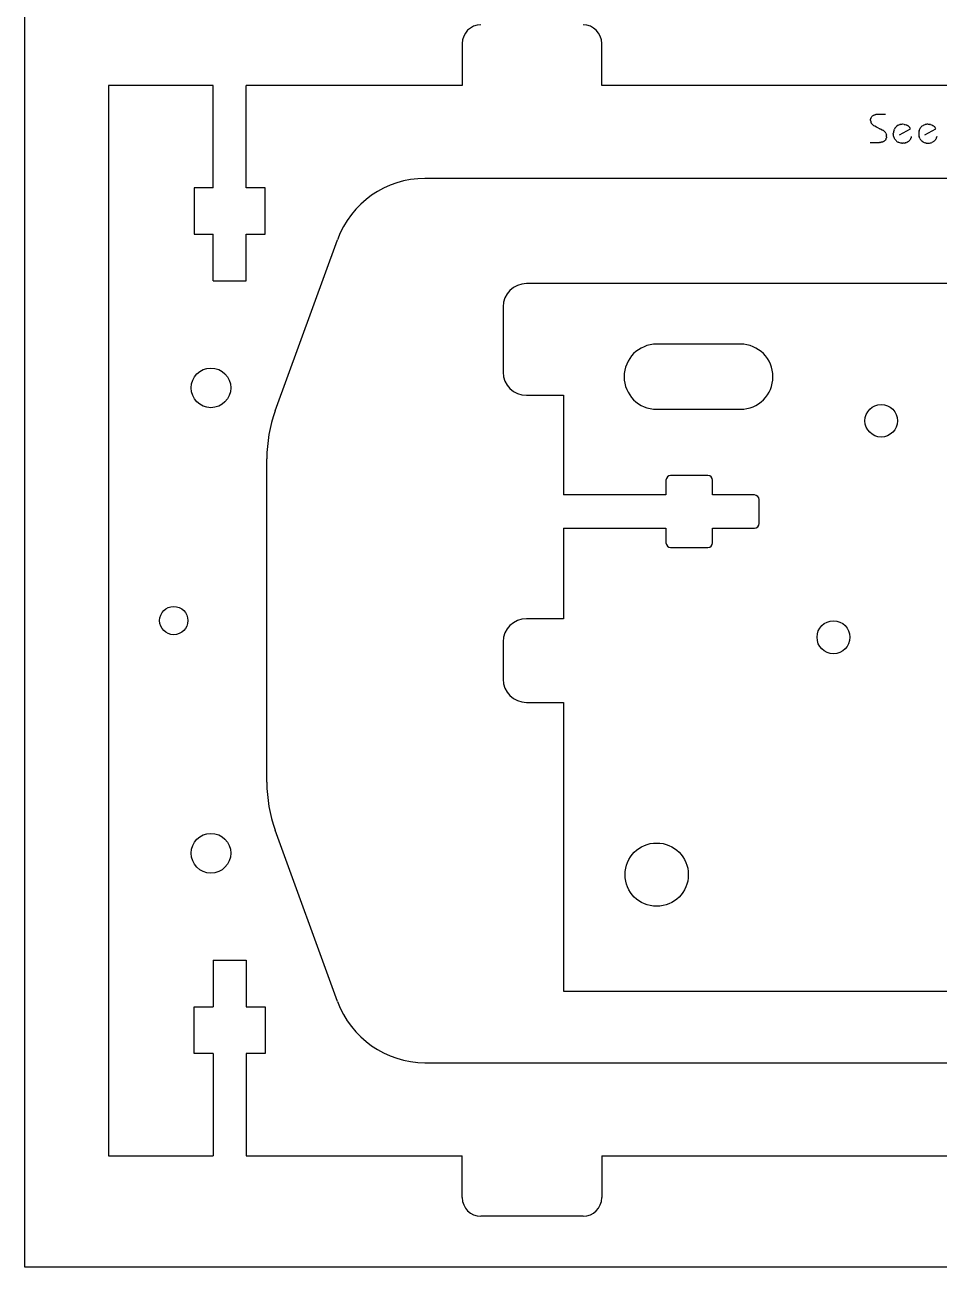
# Model space of a CAD drawing. Header units: inches. Extents: x -1545 to -733, y 114 to 571.
# Drawn here: x -1545.3 to -1447.1, y 114.1 to 247.6 of the extents above; entities that cross this region are included whole.
import ezdxf

# ---------------------------------------------------------------- set-up
doc = ezdxf.new("R2010")
doc.units = ezdxf.units.IN
doc.header["$MEASUREMENT"] = 0
doc.linetypes.add('Continuous2', pattern=[0])
doc.layers.add('GREEN TEXT ALL', color=1, linetype='Continuous')

msp = doc.modelspace()

# ---------------------------------------------------------------- linework, layer by layer
at = {"color": 2, "linetype": 'Continuous2', "lineweight": -3, "true_color": 0xffff00}
for p, q in [((-1545.34, 114.09), (-1545.34, 571.29)), ((-732.54, 114.09), (-1545.34, 114.09))]:
    msp.add_line(p, q, dxfattribs=at)
at = {"color": 1, "linetype": 'Continuous2', "lineweight": -3, "true_color": 0xff0000}
for p, q in [((-1498.34, 245.56), (-1498.34, 241.06)), ((-1483.34, 241.06), (-1483.34, 245.56)), ((-1536.34, 241.06), (-1536.34, 126.06)), ((-1525.12, 241.06), (-1536.34, 241.06)), ((-1525.12, 230.06), (-1525.12, 241.06)), ((-1521.57, 230.06), (-1521.57, 241.06)), ((-1498.34, 241.06), (-1521.57, 241.06)), ((-1383.34, 241.06), (-1483.34, 241.06)), ((-1525.12, 230.06), (-1527.15, 230.06)), ((-1527.15, 230.06), (-1527.15, 225.06)), ((-1519.53, 230.06), (-1521.57, 230.06)), ((-1519.53, 225.06), (-1519.53, 230.06)), ((-1527.15, 225.06), (-1525.12, 225.06)), ((-1525.12, 220.06), (-1525.12, 225.06)), ((-1521.57, 220.06), (-1521.57, 225.06)), ((-1521.57, 225.06), (-1519.53, 225.06)), ((-1525.12, 220.06), (-1521.57, 220.06)), ((-1372.44, 219.76), (-1491.44, 219.76)), ((-1493.94, 217.26), (-1493.94, 210.26)), ((-1491.44, 207.76), (-1487.44, 207.76)), ((-1487.44, 207.76), (-1487.44, 197.05)), ((-1471.94, 199.14), (-1475.94, 199.14)), ((-1476.44, 198.64), (-1476.44, 197.05)), ((-1471.44, 197.05), (-1471.44, 198.64)), ((-1476.44, 197.05), (-1487.44, 197.05)), ((-1466.94, 197.05), (-1471.44, 197.05)), ((-1466.44, 194), (-1466.44, 196.55)), ((-1487.44, 193.5), (-1476.44, 193.5)), ((-1487.44, 193.5), (-1487.44, 183.76)), ((-1476.44, 193.5), (-1476.44, 191.92)), ((-1471.44, 191.92), (-1471.44, 193.5)), ((-1471.44, 193.5), (-1466.94, 193.5)), ((-1475.94, 191.42), (-1471.94, 191.42)), ((-1487.44, 183.76), (-1491.44, 183.76)), ((-1493.94, 181.26), (-1493.94, 177.26)), ((-1491.44, 174.76), (-1487.44, 174.76)), ((-1487.44, 174.76), (-1487.44, 143.76)), ((-1525.12, 147.06), (-1521.57, 147.06)), ((-1525.12, 147.06), (-1525.12, 142.06)), ((-1521.57, 147.06), (-1521.57, 142.06)), ((-1487.44, 143.76), (-1372.44, 143.76)), ((-1527.15, 142.06), (-1525.12, 142.06)), ((-1527.15, 137.06), (-1527.15, 142.06)), ((-1521.57, 142.06), (-1519.53, 142.06)), ((-1519.53, 142.06), (-1519.53, 137.06)), ((-1525.12, 137.06), (-1527.15, 137.06)), ((-1525.12, 137.06), (-1525.12, 126.06)), ((-1521.57, 137.06), (-1521.57, 126.06)), ((-1519.53, 137.06), (-1521.57, 137.06)), ((-1536.34, 126.06), (-1525.12, 126.06)), ((-1521.57, 126.06), (-1498.34, 126.06)), ((-1498.34, 121.56), (-1498.34, 126.06)), ((-1483.34, 126.06), (-1383.34, 126.06)), ((-1483.34, 126.06), (-1483.34, 121.56)), ((-1485.34, 119.56), (-1496.34, 119.56))]:
    msp.add_line(p, q, dxfattribs=at)
at = {"color": 5, "linetype": 'Continuous2', "lineweight": -3, "true_color": 0x0000ff}
for p, q in [((-1364.34, 231.06), (-1502.34, 231.06)), ((-1518.44, 206.08), (-1511.74, 224.48)), ((-1468.44, 213.26), (-1477.44, 213.26)), ((-1477.44, 206.26), (-1468.44, 206.26)), ((-1519.34, 166.18), (-1519.34, 200.95)), ((-1511.74, 142.64), (-1518.44, 161.05)), ((-1502.34, 136.06), (-1364.34, 136.06))]:
    msp.add_line(p, q, dxfattribs=at)
for centre, radius in [((-1525.34, 208.56), 2.13), ((-1453.31, 205.02), 1.75), ((-1529.34, 183.56), 1.52), ((-1458.44, 181.76), 1.77), ((-1525.34, 158.56), 2.13), ((-1477.44, 156.26), 3.4)]:
    msp.add_circle(centre, radius, dxfattribs=at)
at = {"color": 1, "linetype": 'Continuous2', "lineweight": -3, "true_color": 0xff0000}
for centre, radius, start, end in [((-1496.34, 245.56), 2, 90, 180), ((-1485.34, 245.56), 2, 360, 90), ((-1491.44, 217.26), 2.5, 90, 180), ((-1491.44, 210.26), 2.5, 180, 270), ((-1475.94, 198.64), 0.5, 90, 180), ((-1471.94, 198.64), 0.5, 0, 90), ((-1466.94, 196.55), 0.5, 360, 90), ((-1466.94, 194), 0.5, 270, 0), ((-1475.94, 191.92), 0.5, 180, 270), ((-1471.94, 191.92), 0.5, 270, 0), ((-1491.44, 181.26), 2.5, 90, 180), ((-1491.44, 177.26), 2.5, 180, 270), ((-1496.34, 121.56), 2, 180, 270), ((-1485.34, 121.56), 2, 270, 0)]:
    msp.add_arc(centre, radius, start, end, dxfattribs=at)
at = {"color": 5, "linetype": 'Continuous2', "lineweight": -3, "true_color": 0x0000ff}
for centre, radius, start, end in [((-1502.34, 221.06), 10, 90, 160), ((-1477.44, 209.76), 3.5, 90, 270), ((-1468.44, 209.76), 3.5, 270, 90), ((-1504.34, 200.95), 15, 160, 180), ((-1504.34, 166.18), 15, 180, 200), ((-1502.34, 146.06), 10, 200, 270)]:
    msp.add_arc(centre, radius, start, end, dxfattribs=at)
at = {"layer": 'GREEN TEXT ALL', "color": 3, "linetype": 'Continuous2', "lineweight": -3, "true_color": 0x00ff00}
for p, q in [((-1454.41, 237.55), (-1454.39, 237.6)), ((-1454.36, 237.65), (-1454.39, 237.6)), ((-1454.36, 237.65), (-1454.32, 237.7)), ((-1454.28, 237.75), (-1454.32, 237.7)), ((-1454.28, 237.75), (-1454.24, 237.79)), ((-1454.24, 237.79), (-1454.18, 237.83)), ((-1454.18, 237.83), (-1454.12, 237.86)), ((-1454.12, 237.86), (-1454.05, 237.89)), ((-1454.05, 237.89), (-1453.97, 237.91)), ((-1453.87, 237.92), (-1453.97, 237.91)), ((-1453.77, 237.93), (-1453.87, 237.92)), ((-1452.86, 237.93), (-1453.77, 237.93)), ((-1454.45, 237.39), (-1454.43, 237.5)), ((-1454.45, 237.29), (-1454.45, 237.39)), ((-1454.45, 237.29), (-1454.44, 237.19)), ((-1454.44, 237.19), (-1454.42, 237.09)), ((-1454.41, 237.55), (-1454.43, 237.5)), ((-1454.42, 237.09), (-1454.38, 237.01)), ((-1454.38, 237.01), (-1454.32, 236.93)), ((-1454.26, 236.86), (-1454.32, 236.93)), ((-1454.26, 236.86), (-1454.18, 236.79)), ((-1454.18, 236.79), (-1454.1, 236.73)), ((-1454.01, 236.67), (-1454.1, 236.73)), ((-1453.81, 236.57), (-1454.01, 236.67)), ((-1453.59, 236.47), (-1453.81, 236.57)), ((-1453.59, 236.47), (-1453.48, 236.42)), ((-1453.48, 236.42), (-1453.37, 236.37)), ((-1453.27, 236.32), (-1453.37, 236.37)), ((-1453.27, 236.32), (-1453.17, 236.26)), ((-1453.08, 236.2), (-1453.17, 236.26)), ((-1451.93, 236.28), (-1451.96, 236.18)), ((-1451.93, 236.28), (-1451.89, 236.37)), ((-1451.84, 236.45), (-1451.89, 236.37)), ((-1451.84, 236.45), (-1451.78, 236.53)), ((-1451.78, 236.53), (-1451.72, 236.6)), ((-1451.65, 236.66), (-1451.72, 236.6)), ((-1451.65, 236.66), (-1451.58, 236.72)), ((-1451.49, 236.77), (-1451.58, 236.72)), ((-1451.49, 236.77), (-1451.41, 236.81)), ((-1451.41, 236.81), (-1451.31, 236.84)), ((-1451.35, 235.74), (-1450.17, 236.4)), ((-1451.21, 236.86), (-1451.31, 236.84)), ((-1451.21, 236.86), (-1451.11, 236.88)), ((-1451.01, 236.88), (-1451.11, 236.88)), ((-1450.86, 236.87), (-1451.01, 236.88)), ((-1450.86, 236.87), (-1450.73, 236.85)), ((-1450.73, 236.85), (-1450.6, 236.81)), ((-1450.6, 236.81), (-1450.48, 236.75)), ((-1450.43, 236.71), (-1450.48, 236.75)), ((-1450.43, 236.71), (-1450.38, 236.68)), ((-1450.33, 236.64), (-1450.38, 236.68)), ((-1450.33, 236.64), (-1450.29, 236.59)), ((-1450.25, 236.55), (-1450.29, 236.59)), ((-1450.22, 236.5), (-1450.25, 236.55)), ((-1450.19, 236.45), (-1450.22, 236.5)), ((-1450.17, 236.4), (-1450.19, 236.45)), ((-1449.24, 236.18), (-1449.21, 236.28)), ((-1449.21, 236.28), (-1449.16, 236.37)), ((-1449.16, 236.37), (-1449.12, 236.45)), ((-1449.12, 236.45), (-1449.06, 236.53)), ((-1449.06, 236.53), (-1449, 236.6)), ((-1448.93, 236.66), (-1449, 236.6)), ((-1448.85, 236.72), (-1448.93, 236.66)), ((-1448.77, 236.77), (-1448.85, 236.72)), ((-1448.77, 236.77), (-1448.68, 236.81)), ((-1448.68, 236.81), (-1448.59, 236.84)), ((-1448.63, 235.74), (-1447.44, 236.4)), ((-1448.49, 236.86), (-1448.59, 236.84)), ((-1448.39, 236.88), (-1448.49, 236.86)), ((-1448.28, 236.88), (-1448.39, 236.88)), ((-1448.28, 236.88), (-1448.14, 236.87)), ((-1448.01, 236.85), (-1448.14, 236.87)), ((-1448.01, 236.85), (-1447.88, 236.81)), ((-1447.88, 236.81), (-1447.76, 236.75)), ((-1447.76, 236.75), (-1447.7, 236.71)), ((-1447.65, 236.68), (-1447.7, 236.71)), ((-1447.61, 236.64), (-1447.65, 236.68)), ((-1447.56, 236.59), (-1447.61, 236.64)), ((-1447.56, 236.59), (-1447.53, 236.55)), ((-1447.53, 236.55), (-1447.5, 236.5)), ((-1447.5, 236.5), (-1447.47, 236.45)), ((-1447.44, 236.4), (-1447.47, 236.45)), ((-1454.49, 234.93), (-1453.49, 234.93)), ((-1453.4, 234.93), (-1453.49, 234.93)), ((-1453.4, 234.93), (-1453.33, 234.94)), ((-1453.25, 234.95), (-1453.33, 234.94)), ((-1453.18, 234.97), (-1453.25, 234.95)), ((-1453.18, 234.97), (-1453.12, 234.99)), ((-1453.05, 235.02), (-1453.12, 234.99)), ((-1453, 236.14), (-1453.08, 236.2)), ((-1453.05, 235.02), (-1453, 235.05)), ((-1452.92, 236.07), (-1453, 236.14)), ((-1452.94, 235.09), (-1453, 235.05)), ((-1452.89, 235.13), (-1452.94, 235.09)), ((-1452.92, 236.07), (-1452.85, 235.99)), ((-1452.89, 235.13), (-1452.85, 235.18)), ((-1452.8, 235.91), (-1452.85, 235.99)), ((-1452.81, 235.24), (-1452.85, 235.18)), ((-1452.81, 235.24), (-1452.78, 235.3)), ((-1452.8, 235.91), (-1452.76, 235.82)), ((-1452.78, 235.3), (-1452.76, 235.37)), ((-1452.76, 235.82), (-1452.73, 235.72)), ((-1452.76, 235.37), (-1452.74, 235.44)), ((-1452.73, 235.52), (-1452.74, 235.44)), ((-1452.73, 235.61), (-1452.73, 235.72)), ((-1452.73, 235.52), (-1452.73, 235.61)), ((-1452.01, 235.86), (-1452, 235.97)), ((-1452, 235.75), (-1452.01, 235.86)), ((-1451.99, 236.08), (-1452, 235.97)), ((-1451.99, 235.65), (-1452, 235.75)), ((-1451.96, 236.18), (-1451.99, 236.08)), ((-1451.96, 235.54), (-1451.99, 235.65)), ((-1451.93, 235.45), (-1451.96, 235.54)), ((-1451.89, 235.36), (-1451.93, 235.45)), ((-1451.84, 235.27), (-1451.89, 235.36)), ((-1451.84, 235.27), (-1451.78, 235.2)), ((-1451.72, 235.12), (-1451.78, 235.2)), ((-1451.72, 235.12), (-1451.65, 235.06)), ((-1451.58, 235.01), (-1451.65, 235.06)), ((-1451.58, 235.01), (-1451.49, 234.96)), ((-1451.41, 234.92), (-1451.49, 234.96)), ((-1451.31, 234.88), (-1451.41, 234.92)), ((-1450.68, 234.89), (-1450.6, 234.91)), ((-1450.53, 234.94), (-1450.6, 234.91)), ((-1450.53, 234.94), (-1450.46, 234.98)), ((-1450.46, 234.98), (-1450.4, 235.02)), ((-1450.4, 235.02), (-1450.34, 235.07)), ((-1450.28, 235.12), (-1450.34, 235.07)), ((-1450.28, 235.12), (-1450.23, 235.18)), ((-1450.23, 235.18), (-1450.19, 235.24)), ((-1450.14, 235.31), (-1450.19, 235.24)), ((-1450.14, 235.31), (-1450.11, 235.38)), ((-1450.07, 235.46), (-1450.11, 235.38)), ((-1450.07, 235.46), (-1450.05, 235.55)), ((-1449.26, 236.08), (-1449.28, 235.97)), ((-1449.28, 235.97), (-1449.28, 235.86)), ((-1449.28, 235.86), (-1449.28, 235.75)), ((-1449.28, 235.75), (-1449.26, 235.65)), ((-1449.24, 236.18), (-1449.26, 236.08)), ((-1449.26, 235.65), (-1449.24, 235.54)), ((-1449.21, 235.45), (-1449.24, 235.54)), ((-1449.16, 235.36), (-1449.21, 235.45)), ((-1449.16, 235.36), (-1449.12, 235.27)), ((-1449.12, 235.27), (-1449.06, 235.2)), ((-1449.06, 235.2), (-1449, 235.12)), ((-1448.93, 235.06), (-1449, 235.12)), ((-1448.85, 235.01), (-1448.93, 235.06)), ((-1448.85, 235.01), (-1448.77, 234.96)), ((-1448.77, 234.96), (-1448.68, 234.92)), ((-1448.68, 234.92), (-1448.59, 234.88)), ((-1447.95, 234.89), (-1447.88, 234.91)), ((-1447.81, 234.94), (-1447.88, 234.91)), ((-1447.74, 234.98), (-1447.81, 234.94)), ((-1447.68, 235.02), (-1447.74, 234.98)), ((-1447.62, 235.07), (-1447.68, 235.02)), ((-1447.62, 235.07), (-1447.56, 235.12)), ((-1447.51, 235.18), (-1447.56, 235.12)), ((-1447.46, 235.24), (-1447.51, 235.18)), ((-1447.42, 235.31), (-1447.46, 235.24)), ((-1447.42, 235.31), (-1447.38, 235.38)), ((-1447.38, 235.38), (-1447.35, 235.46)), ((-1447.32, 235.55), (-1447.35, 235.46)), ((-1451.21, 234.86), (-1451.31, 234.88)), ((-1451.11, 234.85), (-1451.21, 234.86)), ((-1451.11, 234.85), (-1451.01, 234.84)), ((-1450.92, 234.85), (-1451.01, 234.84)), ((-1450.84, 234.85), (-1450.92, 234.85)), ((-1450.84, 234.85), (-1450.75, 234.87)), ((-1450.68, 234.89), (-1450.75, 234.87)), ((-1448.49, 234.86), (-1448.59, 234.88)), ((-1448.49, 234.86), (-1448.39, 234.85)), ((-1448.39, 234.85), (-1448.28, 234.84)), ((-1448.28, 234.84), (-1448.2, 234.85)), ((-1448.2, 234.85), (-1448.11, 234.85)), ((-1448.11, 234.85), (-1448.03, 234.87)), ((-1448.03, 234.87), (-1447.95, 234.89))]:
    msp.add_line(p, q, dxfattribs=at)

doc.saveas('drawing.dxf')
